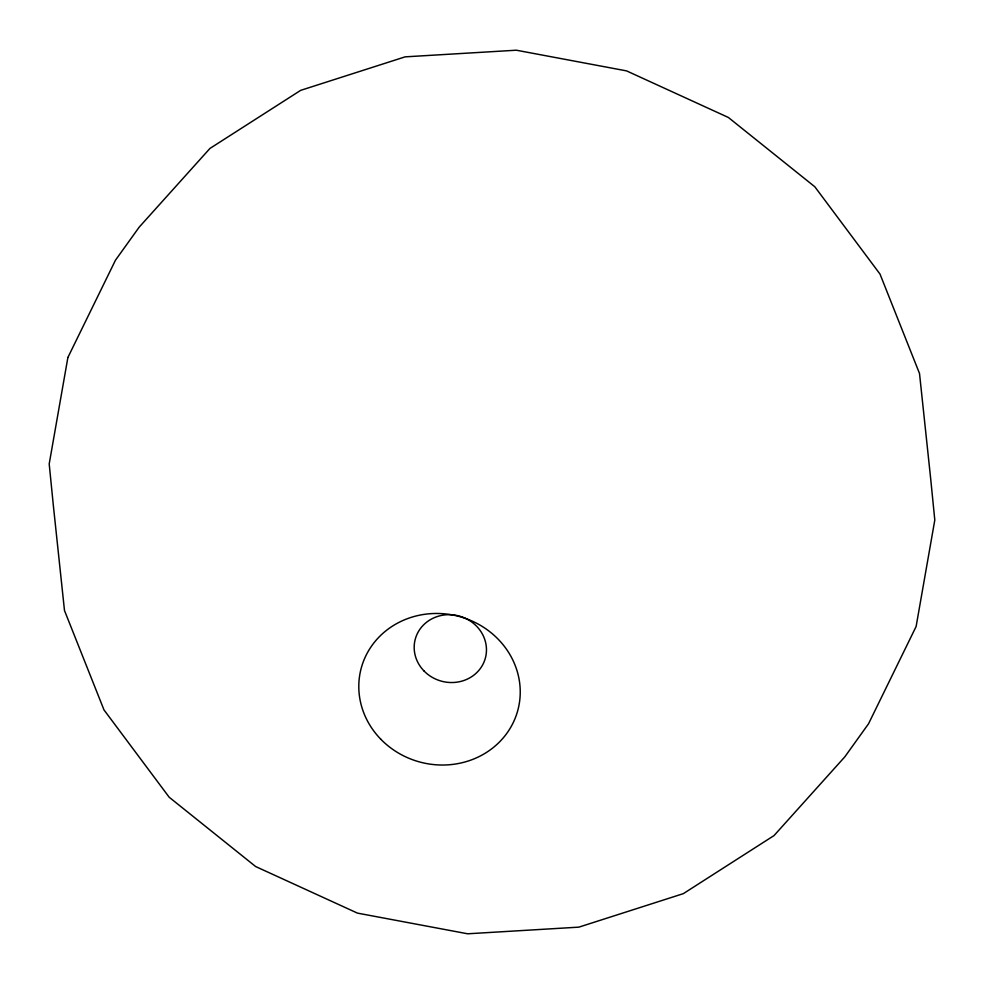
<?xml version="1.0" encoding="UTF-8"?>
<svg xmlns="http://www.w3.org/2000/svg" width="984" height="984" viewBox="0 0 984 984"><rect width="100%" height="100%" fill="white"/><g stroke="black" fill="none" stroke-linecap="round" stroke-linejoin="round"><path stroke-width="1.48" d="M67.884 357.487L49.2 463.931L53.382 505.862L64.489 610.523L103.984 709.907L169.174 797.224L255.631 866.535L357.45 913.115L467.683 933.791L578.85 927.149L683.339 893.644L774.051 835.564L844.801 756.868L868.54 723.781L916.116 626.513L934.8 520.069L930.618 478.138L919.511 373.477L880.016 274.093L814.826 186.775L728.369 117.465L626.55 70.885L516.317 50.209L405.15 56.851L300.661 90.356L209.949 148.436L139.199 227.132L115.46 260.219L67.884 357.487M380.673 739.095A81.094 75.399 14.9 0 0 516.797 713.757A81.094 75.399 14.9 0 0 421.078 614.889A81.094 75.399 14.9 0 0 380.673 739.095M423.981 670.928A36.31 33.751 14.9 0 0 484.928 659.587A36.31 33.751 14.9 0 0 442.074 615.32A36.31 33.751 14.9 0 0 423.981 670.928"/></g></svg>
